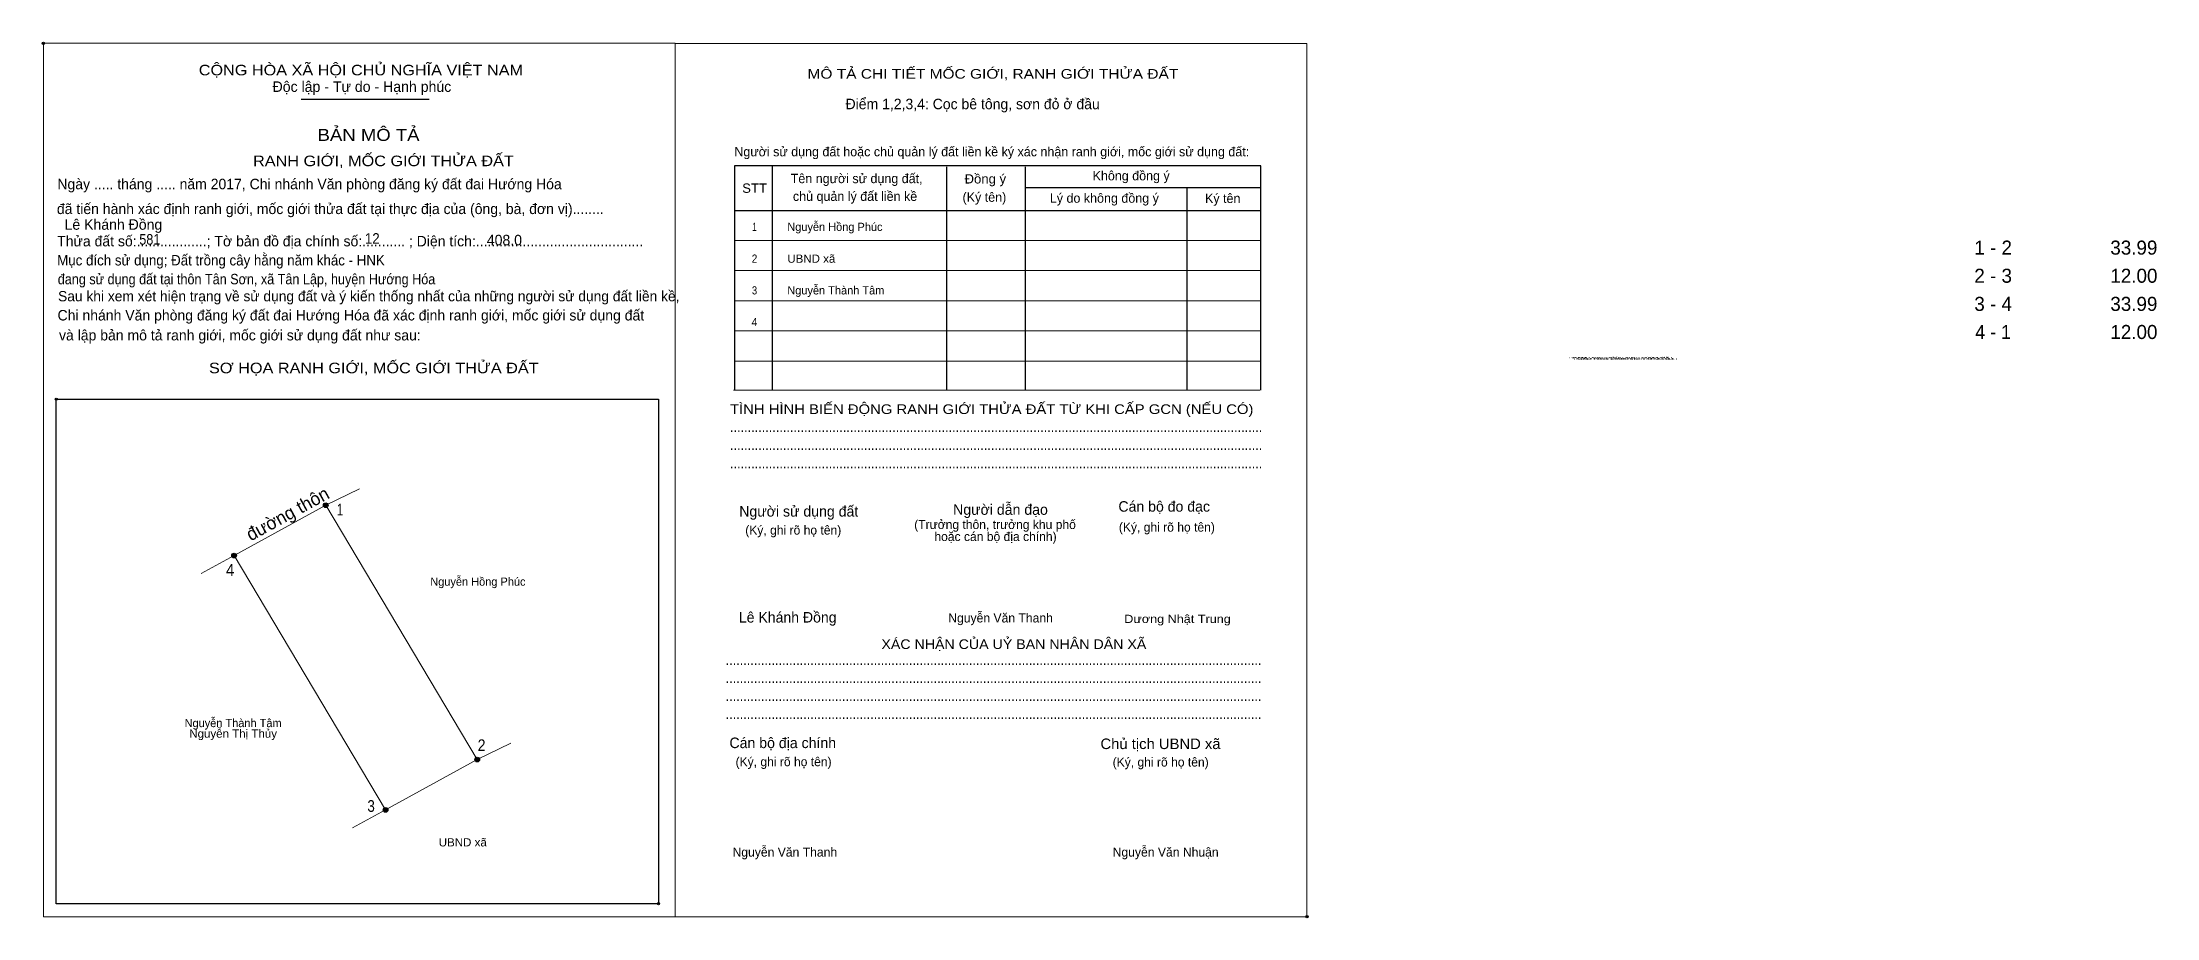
# Model space of a CAD drawing. Header units: metres. Extents: x 548169 to 548412, y 1837739 to 1837840.
import ezdxf
from ezdxf.enums import TextEntityAlignment as Align

# ---------------------------------------------------------------- set-up
doc = ezdxf.new("R2010")
doc.units = ezdxf.units.M
doc.header["$LTSCALE"] = 0.48
doc.header["$PDMODE"] = 32
doc.header["$PDSIZE"] = 0.24
for name, color, linetype, lineweight in [('1', 7, 'Continuous', 25), ('10', 7, 'Continuous', 13), ('11', 7, 'Continuous', 25), ('2', 7, 'Continuous', 13), ('27', 7, 'Continuous', 13)]:
    doc.layers.add(name, color=color, linetype=linetype, lineweight=lineweight)
for name, color, linetype in [('36', 7, 'Continuous'), ('52', 7, 'Continuous'), ('6', 7, 'Continuous'), ('60', 7, 'Continuous'), ('9', 7, 'Continuous')]:
    doc.layers.add(name, color=color, linetype=linetype)

msp = doc.modelspace()

# ---------------------------------------------------------------- hatches: boundary and pattern name
at = {"layer": '11'}
for points in [[(548202.0692, 1837786.78, 1), (548201.5308, 1837786.78, 1)], [(548191.5492, 1837781, 1), (548191.0108, 1837781, 1)], [(548219.4592, 1837757.57, 1), (548218.9208, 1837757.57, 1)], [(548208.9392, 1837751.79, 1), (548208.4008, 1837751.79, 1)], [(548208.9392, 1837751.79, 1), (548208.4008, 1837751.79, 1)]]:
    msp.add_hatch(color=256, dxfattribs=at).paths.add_polyline_path(points)

# ---------------------------------------------------------------- linework, layer by layer
at = {"layer": '1'}
for p, q in [((548198.99, 1837833.4), (548213.66, 1837833.4)), ((548253.05, 1837825.75), (548253.05, 1837800)), ((548273.06, 1837825.65), (548273.06, 1837800)), ((548282.08, 1837825.65), (548282.08, 1837800)), ((548282.08, 1837823.26), (548309.13, 1837823.26)), ((548300.65, 1837823.26), (548300.65, 1837800)), ((548248.71, 1837820.63), (548309.13, 1837820.63))]:
    msp.add_line(p, q, dxfattribs=at)
at = {"layer": '1', "lineweight": 13}
for p, q in [((548248.71, 1837817.17), (548309.13, 1837817.17)), ((548248.71, 1837813.72), (548309.13, 1837813.72)), ((548248.71, 1837810.26), (548309.13, 1837810.26)), ((548248.71, 1837806.8), (548309.13, 1837806.8)), ((548248.71, 1837803.34), (548309.13, 1837803.34)), ((548248.6, 1837800), (548309.02, 1837800))]:
    msp.add_line(p, q, dxfattribs=at)
at = {"layer": '1'}
msp.add_lwpolyline([(548309.13, 1837800), (548309.13, 1837825.75), (548248.71, 1837825.75), (548248.71, 1837800)], dxfattribs=at)
msp.add_lwpolyline([(548170.88, 1837798.97), (548240, 1837798.97), (548240, 1837741.02), (548170.88, 1837741.02)], close=True, dxfattribs=at)
for p in [(548169.39, 1837839.83), (548169.4, 1837839.83), (548170.88, 1837798.97), (548240, 1837741.03), (548240, 1837741.02), (548314.42, 1837739.53)]:
    msp.add_point(p, dxfattribs=at)
at = {"layer": '10'}
msp.add_line((548208.67, 1837751.79), (548219.19, 1837757.57), dxfattribs=at)
msp.add_lwpolyline([(548208.67, 1837751.79), (548191.28, 1837781), (548201.8, 1837786.78), (548219.19, 1837757.57)], close=True, dxfattribs=at)
at = {"layer": '11'}
for centre in [(548201.8, 1837786.78), (548191.28, 1837781), (548219.19, 1837757.57), (548208.67, 1837751.79), (548208.67, 1837751.79)]:
    msp.add_circle(centre, 0.2692, dxfattribs=at)
at = {"layer": '2'}
for points in [[(548169.39, 1837839.83), (548241.9, 1837839.83), (548241.9, 1837739.53), (548169.39, 1837739.53)], [(548241.91, 1837839.82), (548314.42, 1837839.82), (548314.42, 1837739.53), (548241.91, 1837739.53)], [(548241.91, 1837839.82), (548314.42, 1837839.82), (548314.42, 1837739.53), (548241.91, 1837739.53)]]:
    msp.add_lwpolyline(points, close=True, dxfattribs=at)
at = {"layer": '27'}
for p, q in [((548201.8, 1837786.78), (548205.67, 1837788.66)), ((548191.28, 1837781), (548187.5, 1837778.94)), ((548219.19, 1837757.57), (548223.06, 1837759.45)), ((548208.67, 1837751.79), (548204.89, 1837749.73))]:
    msp.add_line(p, q, dxfattribs=at)

# ---------------------------------------------------------------- texts
at = {"layer": '1'}
for s, height, width, p in [('CỘNG HÒA XÃ HỘI CHỦ NGHĨA VIỆT NAM', 1.21, 1.15, (548187.23, 1837836.15)), ('RANH GIỚI, MỐC GIỚI THỬA ĐẤT', 1.211, 1.15, (548193.46, 1837825.72)), ('STT', 1.072, 1.05, (548249.6, 1837822.66)), ('Đồng ý', 1.072, 1.05, (548275.12, 1837823.73)), ('Mục đích sử dụng; Đất trồng cây hằng năm khác - HNK', 1.202, 0.95, (548170.98, 1837814.32)), ('đang sử dụng đất tại thôn Tân Sơn, xã Tân Lập, huyện Hướng Hóa', 1.202, 0.9, (548171.05, 1837812.15)), ('SƠ HỌA RANH GIỚI, MỐC GIỚI THỬA ĐẤT', 1.211, 1.15, (548188.4, 1837801.94)), ('RANH GIỚI, MỐC GIỚI THỬA ĐẤT', 0.1516, 3.55, (548344.46, 1837803.66)), ('RANH GIỚI, MỐC GIỚI THỬA ĐẤT', 0.1516, 3.55, (548344.9, 1837803.66)), ('RANH GIỚI, MỐC GIỚI THỬA ĐẤT', 0.1516, 3.55, (548345.05, 1837803.5)), ('RANH GIỚI, MỐC GIỚI THỬA ĐẤT', 0.1516, 3.55, (548345.5, 1837803.5)), ('TÌNH HÌNH BIẾN ĐỘNG RANH GIỚI THỬA ĐẤT TỪ KHI CẤP GCN (NẾU CÓ)', 1.107, 1.15, (548248.2, 1837797.26)), ('.......................................................................................................................................................', 1.21, 0.9, (548248.2, 1837795.18)), ('.......................................................................................................................................................', 1.21, 0.9, (548248.2, 1837793.11)), ('.......................................................................................................................................................', 1.21, 0.9, (548248.2, 1837791.03)), ('Dương Nhật Trung', 0.942, 1.15, (548293.45, 1837773.26)), ('........................................................................................................................................................', 1.21, 0.9, (548247.7, 1837768.45)), ('........................................................................................................................................................', 1.21, 0.9, (548247.7, 1837766.38)), ('........................................................................................................................................................', 1.21, 0.9, (548247.7, 1837764.31)), ('........................................................................................................................................................', 1.21, 0.9, (548247.7, 1837762.24)), ('Chủ tịch UBND xã', 1.21, 1.05, (548290.72, 1837758.78))]:
    msp.add_text(s, height=height, dxfattribs=dict(at, width=width)).set_placement(p)
for s, height, p in [('Độc lập - Tự do - Hạnh phúc', 1.21, (548195.7, 1837834.25)), ('Điểm 1,2,3,4: Cọc bê tông, sơn đỏ ở đầu', 1.202, (548261.46, 1837832.26)), ('Người sử dụng đất hoặc chủ quản lý đất liền kề ký xác nhận ranh giới, mốc giới sử dụng đất:', 1.072, (548248.7, 1837826.85)), ('Ngày ..... tháng ..... năm 2017, Chi nhánh Văn phòng đăng ký đất đai Hướng Hóa', 1.202, (548171, 1837823.07)), ('Tên người sử dụng đất,', 1.072, (548255.17, 1837823.77)), ('Không đồng ý', 1.072, (548289.82, 1837824.09)), (' đã tiến hành xác định ranh giới, mốc giới thửa đất tại thực địa của (ông, bà, đơn vị)........', 1.202, (548170.5, 1837820.22)), ('chủ quản lý đất liền kề', 1.072, (548255.42, 1837821.73)), ('(Ký tên)', 1.072, (548274.89, 1837821.63)), ('Lý do không đồng ý', 1.072, (548284.91, 1837821.52)), ('Ký tên', 1.072, (548302.72, 1837821.49)), ('Thửa đất số:..................; Tờ bản đồ địa chính số:........... ; Diện tích:...........................................', 1.202, (548170.98, 1837816.51)), ('Sau khi xem xét hiện trạng về sử dụng đất và ý kiến thống nhất của những người sử dụng đất liền kề,', 1.183, (548171.08, 1837810.2)), ('Chi nhánh Văn phòng đăng ký đất đai Hướng Hóa đã xác định ranh giới, mốc giới sử dụng đất', 1.202, (548171.02, 1837808)), (' và lập bản mô tả ranh giới, mốc giới sử dụng đất như sau:', 1.202, (548170.74, 1837805.71)), ('Người dẫn đạo', 1.21, (548273.81, 1837785.68)), ('Cán bộ đo đạc', 1.208, (548292.78, 1837786.04)), ('Người sử dụng đất', 1.21, (548249.26, 1837785.48)), ('(Ký, ghi rõ họ tên)', 1.037, (548249.95, 1837783.41)), ('(Ký, ghi rõ họ tên)', 1.037, (548292.83, 1837783.75)), ('Nguyễn Văn Thanh', 1.042, (548273.25, 1837773.32)), ('Cán bộ địa chính', 1.21, (548248.14, 1837758.89)), ('(Ký, ghi rõ họ tên)', 1.037, (548248.84, 1837756.81)), ('(Ký, ghi rõ họ tên)', 1.037, (548292.12, 1837756.77)), ('Nguyễn Văn Thanh', 1.042, (548248.49, 1837746.43)), ('Nguyễn Văn Nhuận', 1.042, (548292.12, 1837746.43))]:
    msp.add_text(s, height=height, dxfattribs=at).set_placement(p)
for s, height, width, p in [('MÔ TẢ CHI TIẾT MỐC GIỚI, RANH GIỚI THỬA ĐẤT', 1.107, 1.2, (548278.375, 1837835.77)), ('BẢN MÔ TẢ', 1.383, 1.15, (548206.715, 1837828.62)), ('XÁC NHẬN CỦA UỶ BAN NHÂN DÂN XÃ', 1.107, 1.1, (548280.78, 1837770.27))]:
    msp.add_text(s, height=height, dxfattribs=dict(at, width=width)).set_placement(p, align=Align.CENTER)
for s, p in [('(Trưởng thôn, trưởng khu phố', (548278.62, 1837784.05)), ('hoặc cán bộ địa chính)', (548278.675, 1837782.67))]:
    msp.add_text(s, height=1.037, dxfattribs=at).set_placement(p, align=Align.CENTER)
at = {"layer": '10'}
msp.add_text('đường thôn', height=1.5, rotation=28.786, dxfattribs=at).set_placement((548193.2, 1837782.62))
at = {"layer": '36'}
for s, p in [('Nguyễn Hồng Phúc', (548219.265, 1837777.54)), ('Nguyễn Thành Tâm', (548191.17, 1837761.3))]:
    msp.add_text(s, height=0.942, dxfattribs=at).set_placement(p, align=Align.CENTER)
at = {"layer": '36', "width": 1.05}
for s, p in [('Nguyễn Thị Thủy', (548191.175, 1837760.09)), ('UBND xã', (548217.53, 1837747.6))]:
    msp.add_text(s, height=0.942, dxfattribs=at).set_placement(p, align=Align.CENTER)
at = {"layer": '52'}
for s, p in [('1 - 2', (548393.175, 1837815.56)), ('33.99', (548409.325, 1837815.56)), ('2 - 3', (548393.175, 1837812.33)), ('12.00', (548409.33, 1837812.33)), ('3 - 4', (548393.175, 1837809.1)), ('33.99', (548409.325, 1837809.1)), ('12.00', (548409.33, 1837805.87))]:
    msp.add_text(s, height=1.615, dxfattribs=at).set_placement(p, align=Align.CENTER)
at = {"layer": '52', "width": 0.95}
msp.add_text('4 - 1', height=1.615, dxfattribs=at).set_placement((548393.175, 1837805.87), align=Align.CENTER)
at = {"layer": '6'}
for s, p in [('Lê Khánh Đồng', (548171.83, 1837818.42)), ('408.0', (548220.29, 1837816.63)), ('Lê Khánh Đồng', (548249.22, 1837773.31))]:
    msp.add_text(s, height=1.206, dxfattribs=at).set_placement(p)
for s, width, p in [('581', 0.9, (548180.4, 1837816.71)), ('12', 0.95, (548206.29, 1837816.82))]:
    msp.add_text(s, height=1.206, dxfattribs=dict(at, width=width)).set_placement(p)
at = {"layer": '60'}
for s, width, p in [('1', 0.75, (548251.005, 1837818.28)), ('2', 0.9, (548251.015, 1837814.63)), ('3', 0.85, (548251.015, 1837810.99)), ('4', 0.95, (548251.01, 1837807.35))]:
    msp.add_text(s, height=0.942, dxfattribs=dict(at, width=width)).set_placement(p, align=Align.CENTER)
for s, p in [('Nguyễn Hồng Phúc', (548254.78, 1837818.28)), ('Nguyễn Thành Tâm', (548254.78, 1837810.99))]:
    msp.add_text(s, height=0.942, dxfattribs=at).set_placement(p)
at = {"layer": '60', "width": 1.05}
msp.add_text('UBND xã', height=0.942, dxfattribs=at).set_placement((548254.78, 1837814.63))
at = {"layer": '9'}
for s, width, p in [('1', 0.75, (548203.45, 1837785.61)), ('4', 0.95, (548190.83, 1837778.67)), ('2', 0.9, (548219.69, 1837758.55)), ('3', 0.85, (548207.01, 1837751.57))]:
    msp.add_text(s, height=1.346, dxfattribs=dict(at, width=width)).set_placement(p, align=Align.CENTER)

doc.saveas('drawing.dxf')
